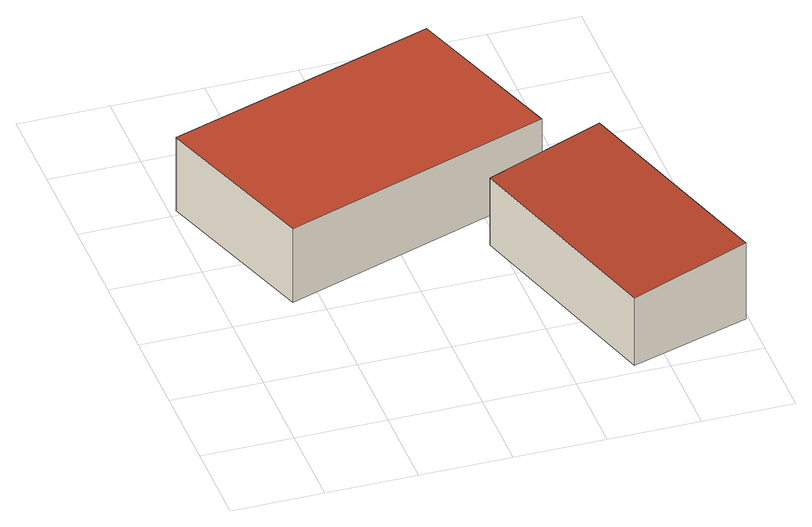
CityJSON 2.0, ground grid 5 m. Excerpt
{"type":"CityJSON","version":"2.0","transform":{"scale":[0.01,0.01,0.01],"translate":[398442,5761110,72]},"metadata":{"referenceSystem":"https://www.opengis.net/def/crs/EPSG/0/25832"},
"CityObjects":{
"building1":{"type":"Building","attributes":{"Gemeindeschluessel":"05515000","Geometrietyp2DReferenz":"3000","function":"51009_1610","roofType":"1000","measuredHeight":4.57},"geometry":[{"type":"Solid","lod":"2","boundaries":[[[[0,1,2,3]],[[4,5,1,0]],[[6,7,5,4]],[[3,2,7,6]],[[4,0,3,6]],[[1,5,7,2]]]],"semantics":{"surfaces":[{"type":"WallSurface"},{"type":"RoofSurface"},{"type":"GroundSurface"}],"values":[[0,0,0,0,1,2]]}}]},
"building2":{"type":"Building","attributes":{"Gemeindeschluessel":"05515000","Geometrietyp2DReferenz":"3000","function":"51009_1610","roofType":"2100","measuredHeight":4.74},"geometry":[{"type":"Solid","lod":"2","boundaries":[[[[8,9,10,11]],[[12,13,9,8]],[[14,15,13,12]],[[11,10,15,14]],[[12,8,11,14]],[[9,13,15,10]]]],"semantics":{"surfaces":[{"type":"WallSurface"},{"type":"RoofSurface"},{"type":"GroundSurface"}],"values":[[0,0,0,0,1,2]]}}]}
},
"vertices":[
[1528,2543,479],[1528,2543,22],[37,2043,22],[37,2043,479],[1841,1621,479],[1841,1621,22],[353,1110,479],[353,1110,22],
[1811,15,474],[1811,15,57],[2469,223,57],[2469,223,531],[1437,1228,475],[1437,1228,57],[2084,1432,531],[2084,1432,57]
]}
